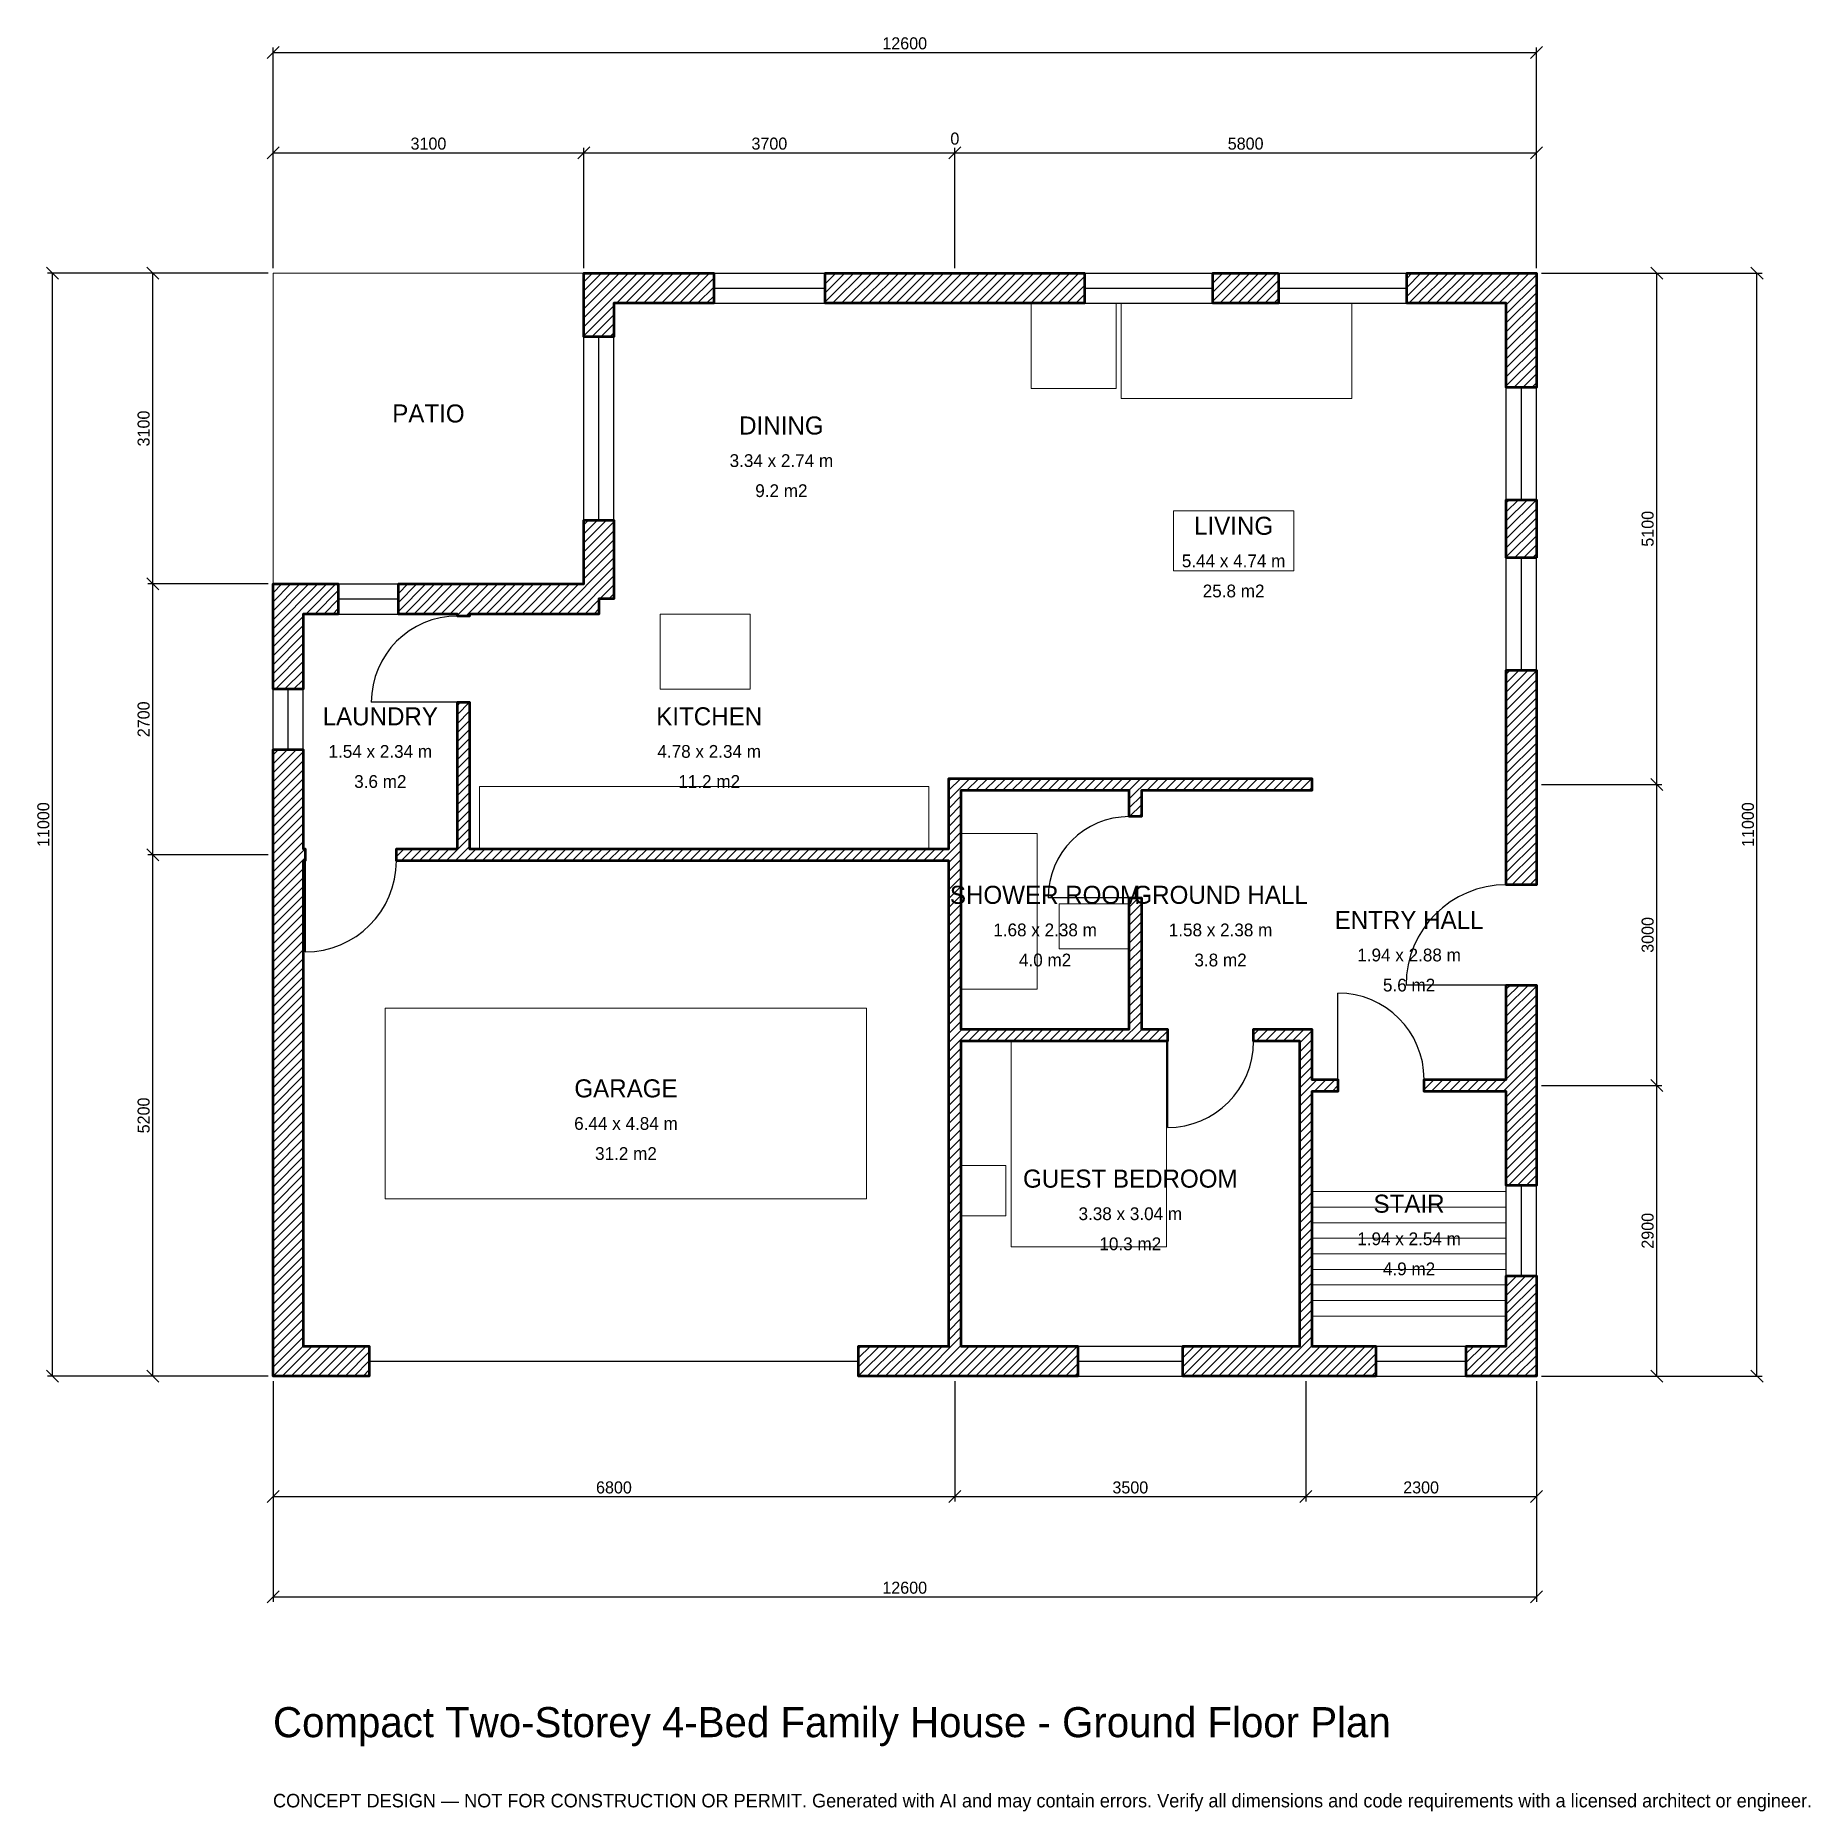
# Model space of a CAD drawing. Header units: millimetres. Extents: x -2369 to 15333, y -4341 to 13369.
import ezdxf
from ezdxf.enums import TextEntityAlignment as Align

# ---------------------------------------------------------------- set-up
doc = ezdxf.new("R2010")
doc.units = ezdxf.units.MM
doc.linetypes.add('DASHED', pattern=[1.524, 1.27, -0.254])
for name, color, linetype, lineweight in [('A-ANNO-DIMS', 1, 'Continuous', 13), ('A-ANNO-TEXT', 7, 'Continuous', 18), ('A-AREA-IDEN', 7, 'Continuous', 18), ('A-DOOR', 2, 'Continuous', 25), ('A-FLOR-FIXT', 9, 'Continuous', 13), ('A-FLOR-STRS', 3, 'Continuous', 18), ('A-FURN', 9, 'Continuous', 13), ('A-GLAZ', 4, 'Continuous', 25), ('A-SITE-PAVE', 8, 'Continuous', 13), ('A-WALL', 7, 'Continuous', 50), ('A-WALL-PATT', 8, 'Continuous', 13)]:
    doc.layers.add(name, color=color, linetype=linetype, lineweight=lineweight)
doc.dimstyles.new('PLAN', dxfattribs={"dimtxt": 120, "dimasz": 80, "dimexe": 50, "dimexo": 50, "dimgap": 30, "dimtad": 1, "dimdec": 0, "dimtsz": 60, "dimcen": 2.5, "dimclrd": 1, "dimclre": 1, "dimazin": 3, "dimtfac": 1, "dimtmove": 0, "dimatfit": 3})

msp = doc.modelspace()

# ---------------------------------------------------------------- hatches: boundary and pattern name
at = {"layer": 'A-WALL-PATT'}
h = msp.add_hatch(dxfattribs=at)
h.set_pattern_fill('ANSI31', color=8, scale=20)
h.paths.add_polyline_path([(6650, 0), (5840, 0), (5840, 300), (6650, 300), (6740, 300), (6740, 3340), (6740, 3460), (6740, 5140), (1960, 5140), (1840, 5140), (1230, 5140), (1230, 5260), (1840, 5260), (1840, 6720), (1960, 6720), (1960, 5260), (6740, 5260), (6740, 5260), (6740, 5840), (6740, 5840), (6740, 5960), (6740, 5960), (6860, 5960), (8540, 5960), (8660, 5960), (10360, 5960), (10360, 5840), (8660, 5840), (8660, 5580), (8540, 5580), (8540, 5840), (6860, 5840), (6860, 5140), (6860, 5140), (6860, 3460), (8540, 3460), (8540, 4770), (8660, 4770), (8660, 3460), (8920, 3460), (8920, 3340), (8660, 3340), (8540, 3340), (6860, 3340), (6860, 300), (6950, 300), (8025, 300), (8025, 0), (6950, 0), (6860, 0), (6860, -0.001), (6740, -0.001), (6740, 0), (6650, 0)])
h.paths.add_polyline_path([(300, 0), (300, -0.001), (0, -0.001), (0, 0), (-0.001, 0), (-0.001, 300), (0, 300), (0, 5050), (0, 5140), (-0.001, 5140), (-0.001, 5260), (0, 5260), (0, 5350), (0, 6250), (300, 6250), (300, 5350), (300, 5260), (320, 5260), (320, 5140), (300, 5140), (300, 5050), (300, 300), (960, 300), (960, 0), (300, 0)])
h.paths.add_polyline_path([(0, 7600), (-0.001, 7600), (-0.001, 7900), (0, 7900), (0, 7900.001), (300, 7900.001), (300, 7900), (650, 7900), (650, 7600), (300, 7600), (300, 6850), (0, 6850), (0, 7600)])
h.paths.add_polyline_path([(1750, 7900), (1840, 7900), (1840, 7900.001), (1960, 7900.001), (1960, 7900), (2050, 7900), (3100, 7900), (3100, 8535), (3400, 8535), (3400, 7750), (3250, 7750), (3250, 7600), (2050, 7600), (1960, 7600), (1960, 7580), (1840, 7580), (1840, 7600), (1750, 7600), (1250, 7600), (1250, 7900), (1750, 7900)])
h.paths.add_polyline_path([(3100, 10700), (3099.999, 10700), (3099.999, 11000), (3100, 11000), (3100, 11000.001), (3400, 11000.001), (3400, 11000), (4395, 11000), (4395, 10700), (3400, 10700), (3400, 10365), (3100, 10365), (3100, 10700)])
h.paths.add_polyline_path([(6650, 11000), (6950, 11000), (8093.3333, 11000), (8093.3333, 10700), (6950, 10700), (6650, 10700), (5505, 10700), (5505, 11000), (6650, 11000)])
h.paths.add_polyline_path([(10026.6667, 11000), (10026.6667, 10700), (9373.3333, 10700), (9373.3333, 11000), (10026.6667, 11000)])
h.paths.add_polyline_path([(12300, 11000), (12300, 11000.001), (12600, 11000.001), (12600, 11000), (12600.001, 11000), (12600.001, 10700), (12600, 10700), (12600, 9860), (12300, 9860), (12300, 10700), (11306.6667, 10700), (11306.6667, 11000), (12300, 11000)])
h.paths.add_polyline_path([(12600, 8160), (12300, 8160), (12300, 8740), (12600, 8740), (12600, 8160)])
h.paths.add_polyline_path([(12600, 6050), (12600, 6050), (12600, 4900), (12300, 4900), (12300, 5750), (12300, 5750), (12300, 7040), (12600, 7040), (12600, 6050)])
h.paths.add_polyline_path([(12600, 3050), (12600, 2960), (12600.001, 2960), (12600.001, 2840), (12600, 2840), (12600, 2750), (12600, 1900), (12300, 1900), (12300, 2750), (12300, 2840), (11480, 2840), (11480, 2960), (12300, 2960), (12300, 3050), (12300, 3900), (12600, 3900), (12600, 3050)])
h.paths.add_polyline_path([(12600, 300), (12600.001, 300), (12600.001, 0), (12600.001, 0), (12600, 0), (12600, -0.001), (12300, -0.001), (12300, 0), (11900, 0), (11900, 300), (12300, 300), (12300, 1000), (12600, 1000), (12600, 300)])
h.paths.add_polyline_path([(10450, 0), (10360, 0), (10360, -0.001), (10240, -0.001), (10240, 0), (10150, 0), (9075, 0), (9075, 300), (10150, 300), (10240, 300), (10240, 2840), (10240, 2960), (10240, 3340), (9780, 3340), (9780, 3460), (10240, 3460), (10360, 3460), (10360, 3460), (10360, 2960), (10620, 2960), (10620, 2840), (10360, 2840), (10360, 300), (10450, 300), (11000, 300), (11000, 0), (10450, 0)])

# ---------------------------------------------------------------- linework, layer by layer
at = {"layer": 'A-DOOR'}
for p, q in [((1840, 6720), (980, 6720)), ((320, 5140), (320, 4230)), ((8540, 4770), (7730, 4770)), ((12300, 3900), (11300, 3900)), ((10620, 2960), (10620, 3820)), ((8920, 3340), (8920, 2480))]:
    msp.add_line(p, q, dxfattribs=at)
at = {"layer": 'A-DOOR', "linetype": 'DASHED'}
msp.add_line((960, 150), (5840, 150), dxfattribs=at)
at = {"layer": 'A-DOOR'}
for centre, radius, start, end in [((1840, 6720), 860, 90, 180), ((8540, 4770), 810, 90, 180), ((320, 5140), 910, 270, 360), ((12300, 3900), 1000, 90, 180), ((10620, 2960), 860, 0, 90), ((8920, 3340), 860, 270, 360)]:
    msp.add_arc(centre, radius, start, end, dxfattribs=at)
at = {"layer": 'A-FLOR-FIXT'}
for points in [[(2060, 5260), (6540, 5260), (6540, 5880), (2060, 5880)], [(6860, 3860), (7620, 3860), (7620, 5410), (6860, 5410)], [(7840, 4260), (8540, 4260), (8540, 4710), (7840, 4710)]]:
    msp.add_lwpolyline(points, close=True, dxfattribs=at)
at = {"layer": 'A-FLOR-STRS'}
for p, q in [((10360, 1840), (12300, 1840)), ((10360, 1685), (12300, 1685)), ((10360, 1530), (12300, 1530)), ((10360, 1375), (12300, 1375)), ((10360, 1220), (12300, 1220)), ((10360, 1065), (12300, 1065)), ((10360, 910), (12300, 910)), ((10360, 755), (12300, 755)), ((10360, 600), (12300, 600))]:
    msp.add_line(p, q, dxfattribs=at)
at = {"layer": 'A-FURN'}
for points in [[(7560, 9850), (8410, 9850), (8410, 10700), (7560, 10700)], [(8460, 9750), (10760, 9750), (10760, 10700), (8460, 10700)], [(8980, 8030), (10180, 8030), (10180, 8630), (8980, 8630)], [(3860, 6850), (4760, 6850), (4760, 7600), (3860, 7600)], [(1120, 1770), (5920, 1770), (5920, 3670), (1120, 3670)], [(7360, 1290), (8910, 1290), (8910, 3340), (7360, 3340)], [(6860, 1600), (7310, 1600), (7310, 2100), (6860, 2100)]]:
    msp.add_lwpolyline(points, close=True, dxfattribs=at)
at = {"layer": 'A-GLAZ'}
for p, q in [((4395, 11000), (5505, 11000)), ((8093.3333, 11000), (9373.3333, 11000)), ((10026.6667, 11000), (11306.6667, 11000)), ((4395, 10850), (5505, 10850)), ((8093.3333, 10850), (9373.3333, 10850)), ((10026.6667, 10850), (11306.6667, 10850)), ((4395, 10700), (5505, 10700)), ((8093.3333, 10700), (9373.3333, 10700)), ((10026.6667, 10700), (11306.6667, 10700)), ((3100, 8535), (3100, 10365)), ((3250, 8535), (3250, 10365)), ((3400, 8535), (3400, 10365)), ((12300, 8740), (12300, 9860)), ((12450, 8740), (12450, 9860)), ((12600, 8740), (12600, 9860)), ((12300, 7040), (12300, 8160)), ((12450, 7040), (12450, 8160)), ((12600, 7040), (12600, 8160)), ((650, 7900), (1250, 7900)), ((650, 7750), (1250, 7750)), ((650, 7600), (1250, 7600)), ((0, 6250), (0, 6850)), ((150, 6250), (150, 6850)), ((300, 6250), (300, 6850)), ((12300, 1000), (12300, 1900)), ((12450, 1000), (12450, 1900)), ((12600, 1000), (12600, 1900)), ((8025, 300), (9075, 300)), ((11000, 300), (11900, 300)), ((8025, 150), (9075, 150)), ((8025, 0), (9075, 0)), ((11000, 150), (11900, 150)), ((11000, 0), (11900, 0))]:
    msp.add_line(p, q, dxfattribs=at)
at = {"layer": 'A-SITE-PAVE', "linetype": 'DASHED'}
msp.add_lwpolyline([(0, 7900), (3100, 7900), (3100, 11000), (0, 11000)], close=True, dxfattribs=at)
at = {"layer": 'A-WALL'}
for points in [[(3100, 10700), (3099.999, 10700), (3099.999, 11000), (3100, 11000), (3100, 11000.001), (3400, 11000.001), (3400, 11000), (4395, 11000), (4395, 10700), (3400, 10700), (3400, 10365), (3100, 10365), (3100, 10700)], [(6650, 11000), (6950, 11000), (8093.3333, 11000), (8093.3333, 10700), (6950, 10700), (6650, 10700), (5505, 10700), (5505, 11000), (6650, 11000)], [(10026.6667, 11000), (10026.6667, 10700), (9373.3333, 10700), (9373.3333, 11000), (10026.6667, 11000)], [(12300, 11000), (12300, 11000.001), (12600, 11000.001), (12600, 11000), (12600.001, 11000), (12600.001, 10700), (12600, 10700), (12600, 9860), (12300, 9860), (12300, 10700), (11306.6667, 10700), (11306.6667, 11000), (12300, 11000)], [(12600, 8160), (12300, 8160), (12300, 8740), (12600, 8740), (12600, 8160)], [(1750, 7900), (1840, 7900), (1840, 7900.001), (1960, 7900.001), (1960, 7900), (2050, 7900), (3100, 7900), (3100, 8535), (3400, 8535), (3400, 7750), (3250, 7750), (3250, 7600), (2050, 7600), (1960, 7600), (1960, 7580), (1840, 7580), (1840, 7600), (1750, 7600), (1250, 7600), (1250, 7900), (1750, 7900)], [(0, 7600), (-0.001, 7600), (-0.001, 7900), (0, 7900), (0, 7900.001), (300, 7900.001), (300, 7900), (650, 7900), (650, 7600), (300, 7600), (300, 6850), (0, 6850), (0, 7600)], [(12600, 6050), (12600, 6050), (12600, 4900), (12300, 4900), (12300, 5750), (12300, 5750), (12300, 7040), (12600, 7040), (12600, 6050)], [(6650, 0), (5840, 0), (5840, 300), (6650, 300), (6740, 300), (6740, 3340), (6740, 3460), (6740, 5140), (1960, 5140), (1840, 5140), (1230, 5140), (1230, 5260), (1840, 5260), (1840, 6720), (1960, 6720), (1960, 5260), (6740, 5260), (6740, 5260), (6740, 5840), (6740, 5840), (6740, 5960), (6740, 5960), (6860, 5960), (8540, 5960), (8660, 5960), (10360, 5960), (10360, 5840), (8660, 5840), (8660, 5580), (8540, 5580), (8540, 5840), (6860, 5840), (6860, 5140), (6860, 5140), (6860, 3460), (8540, 3460), (8540, 4770), (8660, 4770), (8660, 3460), (8920, 3460), (8920, 3340), (8660, 3340), (8540, 3340), (6860, 3340), (6860, 300), (6950, 300), (8025, 300), (8025, 0), (6950, 0), (6860, 0), (6860, -0.001), (6740, -0.001), (6740, 0), (6650, 0)], [(300, 0), (300, -0.001), (0, -0.001), (0, 0), (-0.001, 0), (-0.001, 300), (0, 300), (0, 5050), (0, 5140), (-0.001, 5140), (-0.001, 5260), (0, 5260), (0, 5350), (0, 6250), (300, 6250), (300, 5350), (300, 5260), (320, 5260), (320, 5140), (300, 5140), (300, 5050), (300, 300), (960, 300), (960, 0), (300, 0)], [(12600, 3050), (12600, 2960), (12600.001, 2960), (12600.001, 2840), (12600, 2840), (12600, 2750), (12600, 1900), (12300, 1900), (12300, 2750), (12300, 2840), (11480, 2840), (11480, 2960), (12300, 2960), (12300, 3050), (12300, 3900), (12600, 3900), (12600, 3050)], [(10450, 0), (10360, 0), (10360, -0.001), (10240, -0.001), (10240, 0), (10150, 0), (9075, 0), (9075, 300), (10150, 300), (10240, 300), (10240, 2840), (10240, 2960), (10240, 3340), (9780, 3340), (9780, 3460), (10240, 3460), (10360, 3460), (10360, 3460), (10360, 2960), (10620, 2960), (10620, 2840), (10360, 2840), (10360, 300), (10450, 300), (11000, 300), (11000, 0), (10450, 0)], [(12600, 300), (12600.001, 300), (12600.001, 0), (12600.001, 0), (12600, 0), (12600, -0.001), (12300, -0.001), (12300, 0), (11900, 0), (11900, 300), (12300, 300), (12300, 1000), (12600, 1000), (12600, 300)]]:
    msp.add_lwpolyline(points, close=True, dxfattribs=at)

# ---------------------------------------------------------------- texts
at = {"layer": 'A-ANNO-TEXT'}
for s, height, p in [('Compact Two-Storey 4-Bed Family House - Ground Floor Plan', 300, (0, -3600)), ('CONCEPT DESIGN — NOT FOR CONSTRUCTION OR PERMIT. Generated with AI and may contain errors. Verify all dimensions and code requirements with a licensed architect or engineer.', 135, (0, -4300))]:
    msp.add_text(s, height=height, dxfattribs=at).set_placement(p)
at = {"layer": 'A-AREA-IDEN'}
for s, height, p in [('PATIO', 180, (1550, 9600)), ('DINING', 180, (5070, 9480)), ('3.34 x 2.74 m', 127.5, (5070, 9130)), ('9.2 m2', 127.5, (5070, 8830)), ('LIVING', 180, (9580, 8480)), ('5.44 x 4.74 m', 127.5, (9580, 8130)), ('25.8 m2', 127.5, (9580, 7830)), ('LAUNDRY', 180, (1070, 6580)), ('KITCHEN', 180, (4350, 6580)), ('1.54 x 2.34 m', 127.5, (1070, 6230)), ('4.78 x 2.34 m', 127.5, (4350, 6230)), ('3.6 m2', 127.5, (1070, 5930)), ('11.2 m2', 127.5, (4350, 5930)), ('SHOWER ROOM', 180, (7700, 4800)), ('GROUND HALL', 180, (9450, 4800)), ('ENTRY HALL', 180, (11330, 4550)), ('1.68 x 2.38 m', 127.5, (7700, 4450)), ('1.58 x 2.38 m', 127.5, (9450, 4450)), ('1.94 x 2.88 m', 127.5, (11330, 4200)), ('4.0 m2', 127.5, (7700, 4150)), ('3.8 m2', 127.5, (9450, 4150)), ('5.6 m2', 127.5, (11330, 3900)), ('GARAGE', 180, (3520, 2870)), ('6.44 x 4.84 m', 127.5, (3520, 2520)), ('31.2 m2', 127.5, (3520, 2220)), ('GUEST BEDROOM', 180, (8550, 1970)), ('STAIR', 180, (11330, 1720)), ('3.38 x 3.04 m', 127.5, (8550, 1620)), ('1.94 x 2.54 m', 127.5, (11330, 1370)), ('10.3 m2', 127.5, (8550, 1320)), ('4.9 m2', 127.5, (11330, 1070))]:
    msp.add_text(s, height=height, dxfattribs=at).set_placement(p, align=Align.MIDDLE_CENTER)

# ---------------------------------------------------------------- dimensions: what is measured, and where the dimension line sits
at = {"layer": 'A-ANNO-DIMS'}
for base, p1, p2, text in [((0, 13200), (0, 11000), (12600, 11000), '12600'), ((6800, 12200), (6800, 11000), (6800, 11000), '0'), ((0, 12200), (0, 11000), (3100, 11000), '3100'), ((3100, 12200), (3100, 11000), (6800, 11000), '3700'), ((6800, 12200), (6800, 11000), (12600, 11000), '5800'), ((0, -1200), (0, 0), (6800, 0), '6800'), ((0, -2200), (0, 0), (12600, 0), '12600'), ((6800, -1200), (6800, 0), (10300, 0), '3500'), ((10300, -1200), (10300, 0), (12600, 0), '2300')]:
    msp.add_linear_dim(base=base, p1=p1, p2=p2, text=text, dimstyle='PLAN', dxfattribs=at).render()
for base, p1, p2, text in [((-2200, 0), (0, 0), (0, 11000), '11000'), ((-1200, 7900), (0, 7900), (0, 11000), '3100'), ((13800, 5900), (12600, 5900), (12600, 11000), '5100'), ((14800, 0), (12600, 0), (12600, 11000), '11000'), ((-1200, 5200), (0, 5200), (0, 7900), '2700'), ((13800, 2900), (12600, 2900), (12600, 5900), '3000'), ((-1200, 0), (0, 0), (0, 5200), '5200'), ((13800, 0), (12600, 0), (12600, 2900), '2900')]:
    msp.add_linear_dim(base=base, p1=p1, p2=p2, angle=90, text=text, dimstyle='PLAN', dxfattribs=at).render()

doc.saveas('drawing.dxf')
